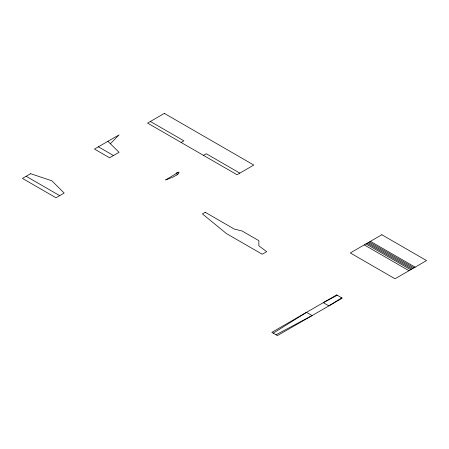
<?xml version="1.0" encoding="UTF-8"?>
<svg xmlns="http://www.w3.org/2000/svg" width="449" height="449" viewBox="0 0 449 449"><rect width="100%" height="100%" fill="white"/><g stroke="black" fill="none" stroke-linecap="round" stroke-linejoin="round"><path stroke-width="0.67" d="M110.375 143.759L119.069 134.868L94.475 149.068L109.567 157.784L119.069 152.295L107.889 141.323M165.9 179.841L171.855 177.546A46.354 26.766 0 0 0 173.342 176.861C174.964 175.739 179.454 174.352 178.994 172.13A0.634 0.365 0 0 0 178.651 172.18L178.483 172.236A4.905 2.834 0 0 0 178.017 172.433L165.771 179.92L166.029 179.757M176.895 174.886L177.394 174.549M341.723 297.827L328.864 305.898L323.274 302.671L337.25 295.246M273.239 333.169L306.499 312.352L312.094 315.58L276.034 334.786M181.121 142.456L183.916 140.846L150.376 121.477M203.481 155.365L206.276 153.754L239.822 173.118M176.373 173.342L177.175 172.876L176.109 173.499L177.456 172.73M370.425 241.332L415.145 267.155M369.303 241.977L414.029 267.8M368.186 242.623L412.912 268.446M367.069 243.268L411.789 269.091M365.952 243.914L410.672 269.737M364.274 244.885L408.994 270.708M98.387 146.806L113.479 155.522M26.137 176.277L59.683 195.641M30.611 173.696L22.45 178.41L55.99 197.773L64.156 193.059L51.854 180.795L30.611 173.696M164.351 113.406L147.581 123.093L237.027 174.734L253.797 165.052L164.351 113.406M205.204 212.276L202.409 213.892L226.448 233.581L262.227 254.235L266.7 251.653L258.871 245.844L258.871 240.681L242.101 230.994L234.277 229.057L205.204 212.276M381.824 234.748L350.299 252.955L395.019 278.773L426.55 260.572L381.824 234.748M336.688 294.926L271.841 332.361L277.431 335.594L342.278 298.153L336.688 294.926"/></g></svg>
